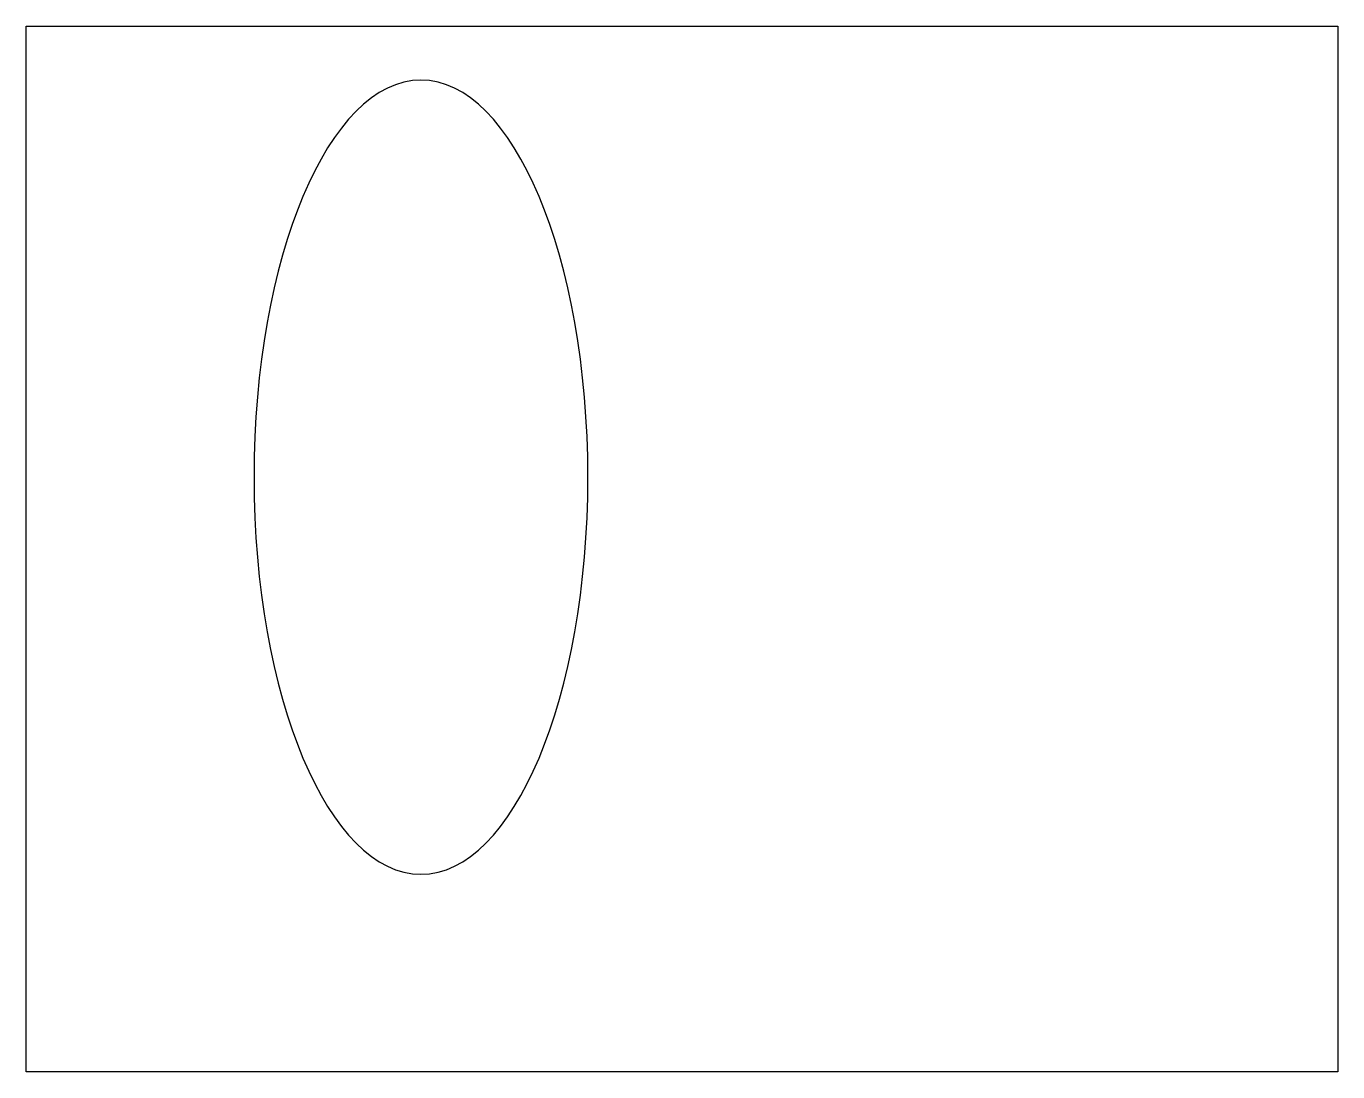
# Model space of a CAD drawing. Header units: metres. Extents: x -72.7 to 20.7, y 262.9 to 337.4.
import ezdxf

# ---------------------------------------------------------------- set-up
doc = ezdxf.new("R2010")
doc.units = ezdxf.units.M

msp = doc.modelspace()

# ---------------------------------------------------------------- linework, layer by layer
at = {"layer": 'OuterContour', "color": 3}
msp.add_lwpolyline([(-72.66, 337.37), (20.665, 337.37), (20.665, 262.943), (-72.66, 262.943)], close=True, dxfattribs=at)
at = {"layer": 'Trash', "color": 1}
msp.add_ellipse((-44.571, 305.266), major_axis=(0, 28.267), ratio=0.420213, start_param=-1.570796, end_param=4.712389, dxfattribs=at)

doc.saveas('drawing.dxf')
